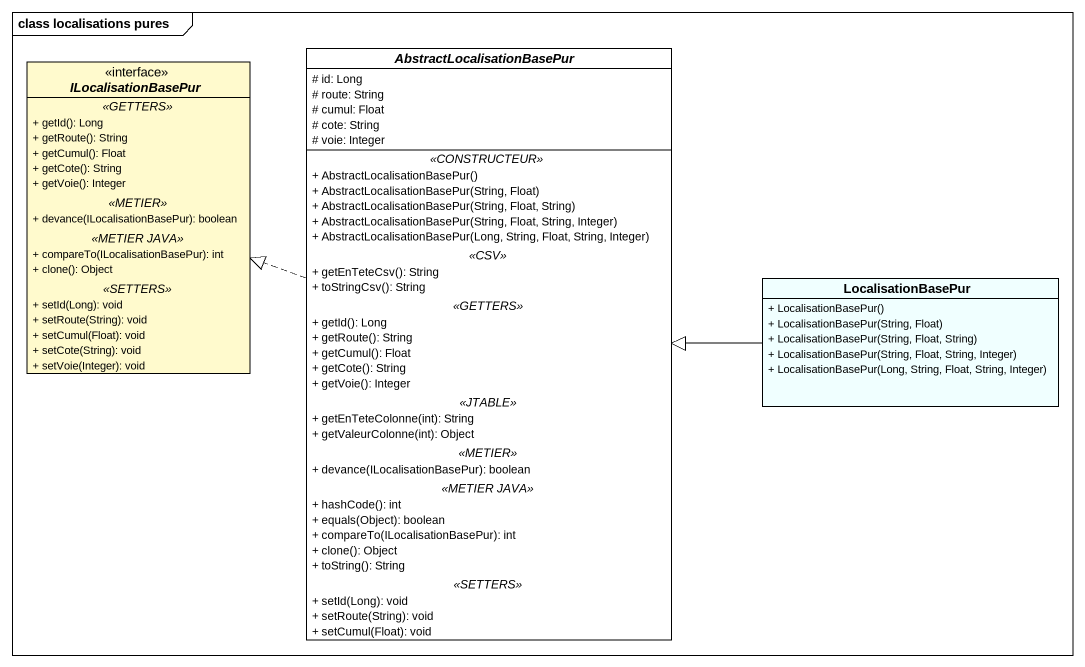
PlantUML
@startuml
mainframe class localisations pures
hide circle
hide empty members
skinparam classAttributeIconSize 0
abstract class AbstractLocalisationBasePur #FFFFFF {
  # id: Long
  # route: String
  # cumul: Float
  # cote: String
  # voie: Integer
  .. <<CONSTRUCTEUR>> ..
  + AbstractLocalisationBasePur()
  + AbstractLocalisationBasePur(String, Float)
  + AbstractLocalisationBasePur(String, Float, String)
  + AbstractLocalisationBasePur(String, Float, String, Integer)
  + AbstractLocalisationBasePur(Long, String, Float, String, Integer)
  .. <<CSV>> ..
  + getEnTeteCsv(): String
  + toStringCsv(): String
  .. <<GETTERS>> ..
  + getId(): Long
  + getRoute(): String
  + getCumul(): Float
  + getCote(): String
  + getVoie(): Integer
  .. <<JTABLE>> ..
  + getEnTeteColonne(int): String
  + getValeurColonne(int): Object
  .. <<METIER>> ..
  + devance(ILocalisationBasePur): boolean
  .. <<METIER JAVA>> ..
  + hashCode(): int
  + equals(Object): boolean
  + compareTo(ILocalisationBasePur): int
  + clone(): Object
  + toString(): String
  .. <<SETTERS>> ..
  + setId(Long): void
  + setRoute(String): void
  + setCumul(Float): void
}
interface ILocalisationBasePur <<interface>> #FFFACD {
  .. <<GETTERS>> ..
  + getId(): Long
  + getRoute(): String
  + getCumul(): Float
  + getCote(): String
  + getVoie(): Integer
  .. <<METIER>> ..
  + devance(ILocalisationBasePur): boolean
  .. <<METIER JAVA>> ..
  + compareTo(ILocalisationBasePur): int
  + clone(): Object
  .. <<SETTERS>> ..
  + setId(Long): void
  + setRoute(String): void
  + setCumul(Float): void
  + setCote(String): void
  + setVoie(Integer): void
}
class LocalisationBasePur #F0FFFF {
  + LocalisationBasePur()
  + LocalisationBasePur(String, Float)
  + LocalisationBasePur(String, Float, String)
  + LocalisationBasePur(String, Float, String, Integer)
  + LocalisationBasePur(Long, String, Float, String, Integer)
}
AbstractLocalisationBasePur .left.|> ILocalisationBasePur
LocalisationBasePur -left-|> AbstractLocalisationBasePur
@enduml
